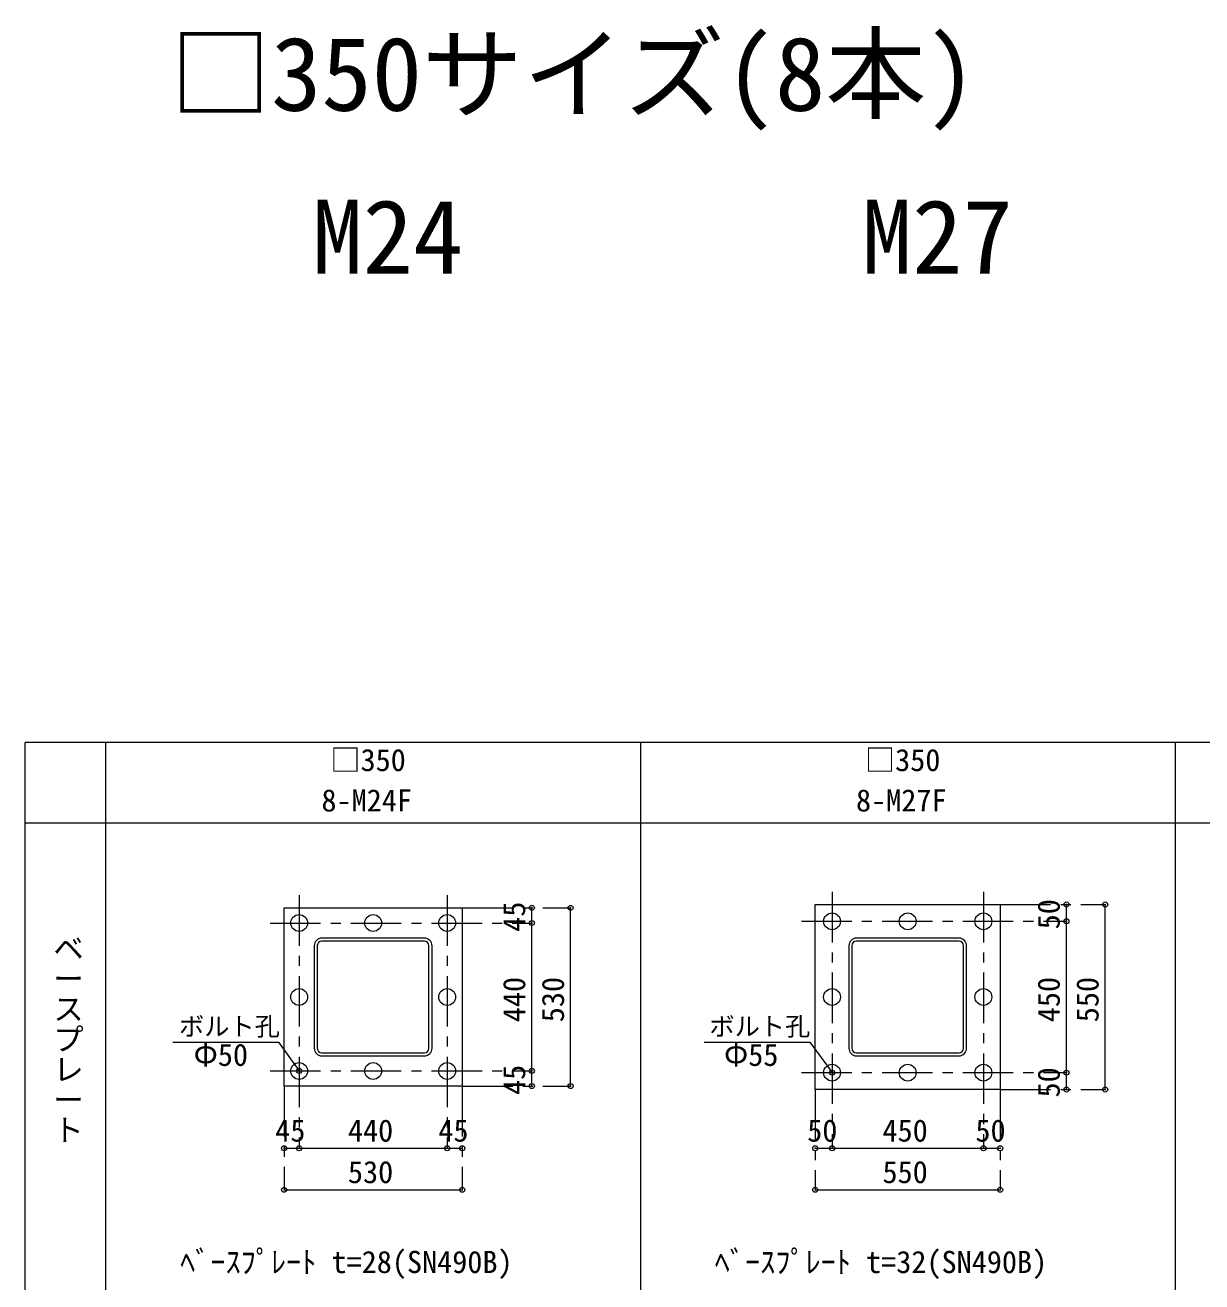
# Model space of a CAD drawing. Units: millimetres, scale not verified. Extents: x -24459 to 24278, y -16646 to 17081.
# Drawn here: x -24278 to -20779, y -5157 to -1420 of the extents above; entities that cross this region are included whole.
import ezdxf
from ezdxf.enums import TextEntityAlignment as Align

# ---------------------------------------------------------------- set-up
doc = ezdxf.new("R2010")
doc.units = ezdxf.units.MM
doc.header["$LTSCALE"] = 30
doc.header["$PDMODE"] = 32
doc.header["$PDSIZE"] = 15
doc.linetypes.add('CHAIN1', pattern=[8, 5, -1, 1, -1])
for name, color, linetype, lineweight in [('0-0_0-0', 7, 'Continuous', 18), ('0-1_補助線', 7, 'Continuous', 18), ('0-3_通り芯', 7, 'Continuous', 18), ('F-0_F-0', 7, 'Continuous', 18)]:
    doc.layers.add(name, color=color, linetype=linetype, lineweight=lineweight)
doc.layers.add('0-8_文字', color=7, linetype='Continuous')
doc.layers.add('7-0_7-0', color=7, linetype='Continuous')
doc.styles.add('@ＭＳ ゴシック', font='')
doc.styles.add('ＭＳ ゴシック', font='')
doc.styles.get('@ＭＳ ゴシック').set_extended_font_data('@MS Gothic')
doc.styles.get('ＭＳ ゴシック').set_extended_font_data('MS Gothic')

msp = doc.modelspace()

# ---------------------------------------------------------------- linework, layer by layer
at = {"layer": '0-0_0-0', "linetype": 'CHAIN1'}
for p, q in [((-21878.4, -3997.76), (-21878.4, -4760.04)), ((-21428.4, -3997.76), (-21428.4, -4760.04)), ((-23462.8, -4007.76), (-23462.8, -4760.04)), ((-23022.8, -4007.76), (-23022.8, -4760.04)), ((-21378.4, -4035.11), (-21066.15, -4035.11)), ((-22977.8, -4045.11), (-22655.55, -4045.11)), ((-23549.09, -4090.11), (-22770.93, -4090.11)), ((-21969.69, -4085.11), (-21181.53, -4085.11)), ((-23549.09, -4530.11), (-22770.93, -4530.11)), ((-21969.69, -4535.11), (-21181.53, -4535.11)), ((-23507.8, -4575.11), (-23507.8, -4883.38)), ((-22977.8, -4575.11), (-22655.55, -4575.11)), ((-22977.8, -4575.11), (-22977.8, -4883.38)), ((-21928.4, -4585.11), (-21928.4, -4883.38)), ((-21378.4, -4585.11), (-21066.15, -4585.11)), ((-21378.4, -4585.11), (-21378.4, -4883.38))]:
    msp.add_line(p, q, dxfattribs=at)
at = {"layer": '0-0_0-0'}
for p, q in [((-21181.53, -4085.11), (-21181.53, -4035.11)), ((-21066.15, -4585.11), (-21066.15, -4035.11)), ((-22770.93, -4090.11), (-22770.93, -4045.11)), ((-22655.55, -4575.11), (-22655.55, -4045.11)), ((-22770.93, -4530.11), (-22770.93, -4090.11)), ((-21181.53, -4535.11), (-21181.53, -4085.11)), ((-22770.93, -4575.11), (-22770.93, -4530.11)), ((-21181.53, -4585.11), (-21181.53, -4535.11)), ((-23507.8, -4760.04), (-23462.8, -4760.04)), ((-23462.8, -4760.04), (-23022.8, -4760.04)), ((-23022.8, -4760.04), (-22977.8, -4760.04)), ((-21928.4, -4760.04), (-21878.4, -4760.04)), ((-21878.4, -4760.04), (-21428.4, -4760.04)), ((-21428.4, -4760.04), (-21378.4, -4760.04)), ((-23507.8, -4883.38), (-22977.8, -4883.38)), ((-21928.4, -4883.38), (-21378.4, -4883.38))]:
    msp.add_line(p, q, dxfattribs=at)
at = {"layer": '0-0_0-0', "color": 4}
for p, q in [((-23838.32, -4444.23), (-23524.01, -4444.23)), ((-23524.01, -4444.23), (-23462.8, -4530.11)), ((-22258.92, -4444.23), (-21944.61, -4444.23)), ((-21944.61, -4444.23), (-21878.4, -4535.11))]:
    msp.add_line(p, q, dxfattribs=at)
at = {"layer": '0-0_0-0'}
for p in [(-21181.53, -4035.11), (-21066.15, -4035.11), (-22770.93, -4045.11), (-22655.55, -4045.11), (-22770.93, -4090.11), (-21181.53, -4085.11), (-23462.8, -4530.11), (-22770.93, -4530.11), (-21878.4, -4535.11), (-21181.53, -4535.11), (-22770.93, -4575.11), (-22655.55, -4575.11), (-21181.53, -4585.11), (-21066.15, -4585.11), (-23507.8, -4760.04), (-23462.8, -4760.04), (-23022.8, -4760.04), (-22977.8, -4760.04), (-21928.4, -4760.04), (-21878.4, -4760.04), (-21428.4, -4760.04), (-21378.4, -4760.04), (-23507.8, -4883.38), (-22977.8, -4883.38), (-21928.4, -4883.38), (-21378.4, -4883.38)]:
    msp.add_point(p, dxfattribs=at)
at = {"layer": '0-1_補助線'}
for p, q in [((-21378.4, -4035.11), (-21378.4, -4585.11)), ((-22977.8, -4045.11), (-22977.8, -4575.11)), ((-22977.8, -4575.11), (-23507.8, -4575.11)), ((-21378.4, -4585.11), (-21928.4, -4585.11))]:
    msp.add_line(p, q, dxfattribs=at)
for points in [[(-21928.4, -4585.11), (-21928.4, -4035.11), (-21378.4, -4035.11)], [(-23507.8, -4575.11), (-23507.8, -4045.11), (-22977.8, -4045.11)]]:
    msp.add_lwpolyline(points, dxfattribs=at)
for centre in [(-23462.8, -4090.11), (-23242.8, -4090.11), (-23022.8, -4090.11), (-21878.4, -4085.11), (-21653.4, -4085.11), (-21428.4, -4085.11), (-23462.8, -4310.11), (-23022.8, -4310.11), (-21878.4, -4310.11), (-21428.4, -4310.11), (-23462.8, -4530.11), (-23242.8, -4530.11), (-23022.8, -4530.11), (-21878.4, -4535.11), (-21653.4, -4535.11), (-21428.4, -4535.11)]:
    msp.add_circle(centre, 25, dxfattribs=at)
at = {"layer": '0-3_通り芯'}
for p, q in [((-23090.3, -4135.11), (-23395.3, -4135.11)), ((-23090.3, -4144.11), (-23395.3, -4144.11)), ((-21500.9, -4135.11), (-21805.9, -4135.11)), ((-21500.9, -4144.11), (-21805.9, -4144.11)), ((-23417.8, -4157.61), (-23417.8, -4462.61)), ((-23408.8, -4157.61), (-23408.8, -4462.61)), ((-23076.8, -4462.61), (-23076.8, -4157.61)), ((-23067.8, -4462.61), (-23067.8, -4157.61)), ((-21828.4, -4157.61), (-21828.4, -4462.61)), ((-21819.4, -4157.61), (-21819.4, -4462.61)), ((-21487.4, -4462.61), (-21487.4, -4157.61)), ((-21478.4, -4462.61), (-21478.4, -4157.61)), ((-23395.3, -4476.11), (-23090.3, -4476.11)), ((-21805.9, -4476.11), (-21500.9, -4476.11)), ((-23395.3, -4485.11), (-23090.3, -4485.11)), ((-21805.9, -4485.11), (-21500.9, -4485.11))]:
    msp.add_line(p, q, dxfattribs=at)
for centre, radius, start, end in [((-23395.3, -4157.61), 22.5, 90, 180), ((-23395.3, -4157.61), 13.5, 90, 180), ((-23090.3, -4157.61), 22.5, 0, 90), ((-23090.3, -4157.61), 13.5, 0, 90), ((-21805.9, -4157.61), 22.5, 90, 180), ((-21805.9, -4157.61), 13.5, 90, 180), ((-21500.9, -4157.61), 22.5, 0, 90), ((-21500.9, -4157.61), 13.5, 0, 90), ((-23395.3, -4462.61), 22.5, 180, 270), ((-23395.3, -4462.61), 13.5, 180, 270), ((-23090.3, -4462.61), 22.5, 270, 0), ((-23090.3, -4462.61), 13.5, 270, 0), ((-21805.9, -4462.61), 22.5, 180, 270), ((-21805.9, -4462.61), 13.5, 180, 270), ((-21500.9, -4462.61), 22.5, 270, 0), ((-21500.9, -4462.61), 13.5, 270, 0)]:
    msp.add_arc(centre, radius, start, end, dxfattribs=at)
at = {"layer": 'F-0_F-0'}
for p, q in [((-16090.5, -3553.25), (-24277.5, -3553.25)), ((-24277.5, -8728.25), (-24277.5, -3553.25)), ((-24037.5, -8728.25), (-24037.5, -3553.25)), ((-22448.1, -3553.25), (-22448.1, -8728.25)), ((-20858.7, -3553.25), (-20858.7, -8728.25)), ((-16090.5, -3793.25), (-24277.5, -3793.25))]:
    msp.add_line(p, q, dxfattribs=at)

# ---------------------------------------------------------------- texts
at = {"layer": '0-0_0-0', "style": 'ＭＳ ゴシック'}
for s, p in [('45', (-22770.93, -4116.36)), ('50', (-21181.53, -4108.86)), ('440', (-22770.93, -4385.11)), ('530', (-22655.55, -4385.11)), ('450', (-21181.53, -4385.11)), ('550', (-21066.15, -4385.11)), ('45', (-22770.93, -4601.36)), ('50', (-21181.53, -4608.86))]:
    msp.add_text(s, height=65.98, rotation=90, dxfattribs=at).set_placement(p, align=Align.BOTTOM_LEFT)
for s, height, p in [('ボルト孔', 54.99, (-23819.94, -4441.57)), ('ボルト孔', 54.99, (-22243.04, -4441.57)), ('Φ50', 65.98, (-23776.57, -4534.91)), ('Φ55', 65.98, (-22199.67, -4534.91)), ('45', 65.98, (-23534.05, -4760.04)), ('440', 65.98, (-23317.8, -4760.04)), ('45', 65.98, (-23049.05, -4760.04)), ('50', 65.98, (-21952.15, -4760.04)), ('450', 65.98, (-21728.4, -4760.04)), ('50', 65.98, (-21452.15, -4760.04)), ('530', 65.98, (-23317.8, -4883.38)), ('550', 65.98, (-21728.4, -4883.38))]:
    msp.add_text(s, height=height, dxfattribs=at).set_placement(p, align=Align.BOTTOM_LEFT)
at = {"layer": '0-8_文字', "style": 'ＭＳ ゴシック'}
for s, p in [('□350サイズ(8本)', (-23846.15, -1741)), ('M24', (-23423.44, -2225.2)), ('M27', (-21789.83, -2225.2))]:
    msp.add_text(s, height=219.9, dxfattribs=at).set_placement(p, align=Align.BOTTOM_LEFT)
at = {"layer": '7-0_7-0', "style": 'ＭＳ ゴシック'}
for s, p in [('□350', (-23370.3, -3658.25)), ('□350', (-21780.9, -3658.25)), ('8-M24F', (-23396.55, -3778.25)), ('8-M27F', (-21807.15, -3778.25)), ('ﾍﾞｰｽﾌﾟﾚｰﾄ t=28(SN490B)', (-23816.55, -5150.75)), ('ﾍﾞｰｽﾌﾟﾚｰﾄ t=32(SN490B)', (-22227.15, -5150.75))]:
    msp.add_text(s, height=65.98, dxfattribs=at).set_placement(p, align=Align.BOTTOM_LEFT)
at = {"layer": '7-0_7-0', "style": '@ＭＳ ゴシック'}
msp.add_text('ベースプレート', height=65.98, rotation=270, dxfattribs=at).set_placement((-24202.5, -4119.5), align=Align.BOTTOM_LEFT)

doc.saveas('drawing.dxf')
